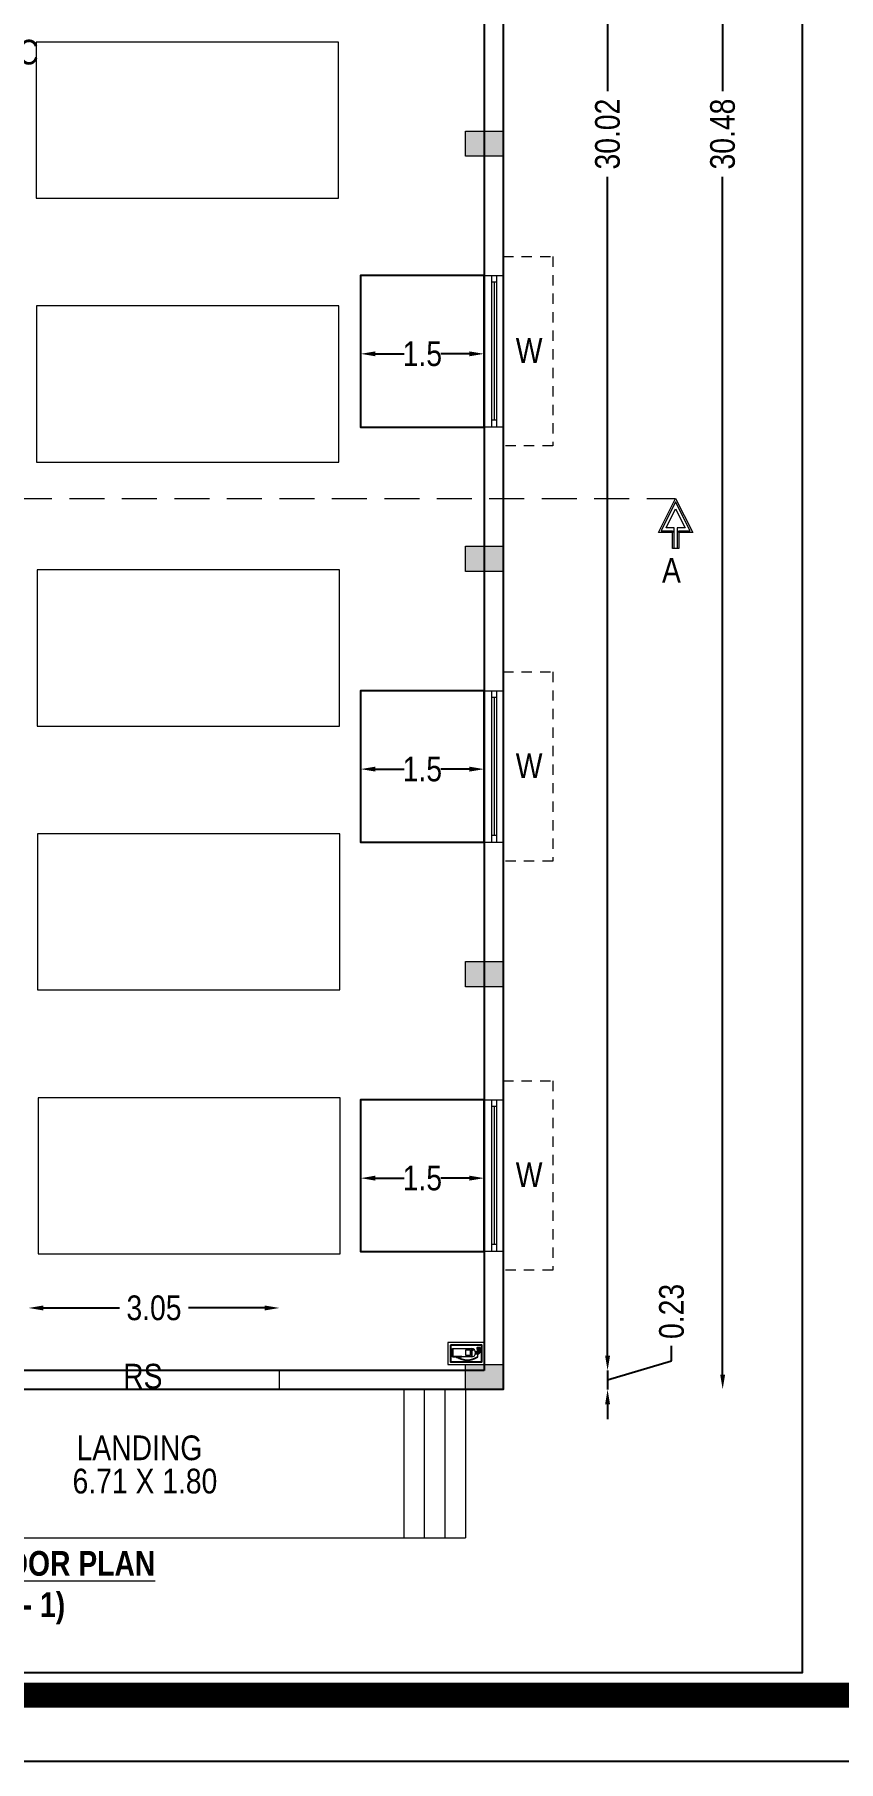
# Model space of a CAD drawing. Header units: metres. Extents: x 3750 to 6203, y 1588 to 3614.
# Drawn here: x 3764.21 to 3773.98, y 1603.83 to 1624.79 of the extents above; entities that cross this region are included whole.
import ezdxf

# ---------------------------------------------------------------- set-up
doc = ezdxf.new("R2010")
doc.units = ezdxf.units.M
doc.linetypes.add('DASHED', pattern=[0.75, 0.5, -0.25])
doc.linetypes.add('HIDDEN2', pattern=[0.1875, 0.125, -0.0625])
for name, color, linetype in [('BLK_1_FLR_0_CARPET_AREA', 14, 'Continuous'), ('BLK_1_FLR_0_EXIT_WIDTH_DOOR', 2, 'Continuous'), ('BLK_1_FLR_0_REGULAR_ROOM_1', 2, 'Continuous'), ('BLK_1_FLR_0_ROOF_AREA', 54, 'Continuous'), ('BLK_1_FLR_0_ROOM_1_LIGHT_VENTILATION_1', 2, 'Continuous'), ('SOLAR_PANEL', 3, 'Continuous')]:
    doc.layers.add(name, color=color, linetype=linetype)
doc.styles.get("Standard").update_dxf_attribs({"font": 'swissc.ttf'})
doc.styles.add('style2', font='swisscb.ttf')
doc.styles.add('style2a', font='swissc.ttf')
doc.dimstyles.new('ISO-25', dxfattribs={"dimtxt": 0.6, "dimasz": 0.18, "dimexe": 1.25, "dimexo": 0.625, "dimtad": 1, "dimdsep": 46, "dimtxsty": 'Standard', "dimcen": 0.18, "dimse1": 1, "dimse2": 1, "dimadec": 0, "dimazin": 0, "dimtfac": 1, "dimtmove": 0, "dimatfit": 3, "dimfxl": 0, "dimarcsym": 0})
doc.dimstyles.get("Standard").update_dxf_attribs({"dimtxt": 0.3, "dimasz": 0.18, "dimexe": 0.18, "dimexo": 0.0625, "dimgap": 0.09, "dimtad": 0, "dimzin": 0, "dimdsep": 46, "dimtxsty": 'style2a', "dimcen": 0.09, "dimse1": 1, "dimse2": 1, "dimadec": 0, "dimazin": 0, "dimtfac": 1, "dimtofl": 0, "dimtmove": 0, "dimatfit": 3, "dimfxl": 0, "dimtolj": 1, "dimtzin": 0, "dimarcsym": 0})

# ---------------------------------------------------------------- blocks, each defined once
blk = doc.blocks.new('*D25')
at = {"color": 0, "lineweight": -2, "ltscale": 10}
for p, q in [((3771.175461141479, 1638.414308479243), (3771.175461141479, 1624.103853933791)), ((3771.175461141479, 1608.754308479247), (3771.175461141479, 1623.0647630247))]:
    blk.add_line(p, q, dxfattribs=at)
at = {"color": 0, "ltscale": 10}
for points in [[(3771.14546114148, 1638.414308479243), (3771.20546114148, 1638.414308479243), (3771.175461141479, 1638.594308479244)], [(3771.14546114148, 1608.754308479247), (3771.20546114148, 1608.754308479247), (3771.175461141479, 1608.574308479247)]]:
    blk.add_solid(points, dxfattribs=at)
at = {"layer": 'Defpoints', "color": 0, "ltscale": 10}
for p in [(3769.448386127873, 1638.594308479244), (3769.675587042269, 1608.574308479247), (3771.175461141479, 1608.574308479247)]:
    blk.add_point(p, dxfattribs=at)
at = {"color": 0, "lineweight": 18, "ltscale": 10, "insert": (3771.175461141479, 1623.584308479244), "char_height": 0.3, "attachment_point": 5, "rotation": 90, "style": 'style2a'}
blk.add_mtext('\\A1;30.02', dxfattribs=at)
blk = doc.blocks.new('*D26')
at = {"color": 0, "lineweight": -2, "ltscale": 10}
for p, q in [((3771.175461141496, 1608.754308479247), (3771.175461141496, 1608.934308479247)), ((3771.953026076562, 1608.692577959767), (3771.953026076562, 1608.872577959767)), ((3771.175461141496, 1608.459308479248), (3771.953026076562, 1608.692577959767)), ((3771.175461141496, 1608.574308479247), (3771.175461141496, 1608.344308479247)), ((3771.175461141496, 1608.164308479247), (3771.175461141496, 1607.984308479247))]:
    blk.add_line(p, q, dxfattribs=at)
at = {"color": 0, "ltscale": 10}
for points in [[(3771.145461141497, 1608.754308479247), (3771.205461141498, 1608.754308479247), (3771.175461141496, 1608.574308479247)], [(3771.145461141497, 1608.164308479247), (3771.205461141498, 1608.164308479247), (3771.175461141496, 1608.344308479247)]]:
    blk.add_solid(points, dxfattribs=at)
at = {"layer": 'Defpoints', "color": 0, "ltscale": 10}
for p in [(3769.675587042269, 1608.574308479247), (3769.90558704227, 1608.344308479247), (3771.175461141496, 1608.344308479247)]:
    blk.add_point(p, dxfattribs=at)
at = {"color": 0, "lineweight": 18, "ltscale": 10, "insert": (3771.953026076562, 1609.29160393379), "char_height": 0.3, "attachment_point": 5, "rotation": 90, "style": 'style2a'}
blk.add_mtext('\\A1;0.23', dxfattribs=at)
blk = doc.blocks.new('*D29')
at = {"color": 0, "lineweight": -2, "ltscale": 10}
for p, q in [((3772.573099527984, 1638.644308479243), (3772.573099527984, 1624.104438349375)), ((3772.573099527984, 1608.524308479247), (3772.573099527984, 1623.064178609115))]:
    blk.add_line(p, q, dxfattribs=at)
at = {"color": 0, "ltscale": 10}
for points in [[(3772.543099527985, 1638.644308479243), (3772.603099527984, 1638.644308479243), (3772.573099527984, 1638.824308479243)], [(3772.543099527985, 1608.524308479247), (3772.603099527984, 1608.524308479247), (3772.573099527984, 1608.344308479247)]]:
    blk.add_solid(points, dxfattribs=at)
at = {"layer": 'Defpoints', "color": 0, "ltscale": 10}
for p in [(3769.90558704227, 1638.824308479243), (3769.905587042273, 1608.344308479247), (3772.573099527984, 1608.344308479247)]:
    blk.add_point(p, dxfattribs=at)
at = {"color": 0, "lineweight": 18, "ltscale": 10, "insert": (3772.573099527984, 1623.584308479244), "char_height": 0.3, "attachment_point": 5, "rotation": 90, "style": 'style2a'}
blk.add_mtext('\\A1;30.48', dxfattribs=at)
blk = doc.blocks.new('*D31')
at = {"layer": 'BLK_1_FLR_0_ROOM_1_LIGHT_VENTILATION_1', "color": 0, "lineweight": -2}
for p, q in [((3768.355568446136, 1620.916639826833), (3768.702613900681, 1620.916639826833)), ((3769.495568446135, 1620.916639826833), (3769.14852299159, 1620.916639826833))]:
    blk.add_line(p, q, dxfattribs=at)
at = {"layer": 'BLK_1_FLR_0_ROOM_1_LIGHT_VENTILATION_1', "color": 0}
for points in [[(3768.355568446136, 1620.946639826833), (3768.355568446136, 1620.886639826833), (3768.175568446136, 1620.916639826833)], [(3769.495568446135, 1620.946639826833), (3769.495568446135, 1620.886639826833), (3769.675568446136, 1620.916639826833)]]:
    blk.add_solid(points, dxfattribs=at)
at = {"layer": 'Defpoints', "color": 0}
for p in [(3768.175568446136, 1620.948076365112), (3769.675568446136, 1620.948076365112), (3769.675568446136, 1620.916639826833)]:
    blk.add_point(p, dxfattribs=at)
at = {"layer": 'BLK_1_FLR_0_ROOM_1_LIGHT_VENTILATION_1', "color": 0, "insert": (3768.925568446136, 1620.916639826833), "char_height": 0.3, "attachment_point": 5}
blk.add_mtext('1.5', dxfattribs=at)
blk = doc.blocks.new('*D32')
at = {"layer": 'BLK_1_FLR_0_ROOM_1_LIGHT_VENTILATION_1', "color": 0, "lineweight": -2}
for p, q in [((3768.355587042267, 1615.874973160167), (3768.702632496812, 1615.874973160167)), ((3769.495587042268, 1615.874973160167), (3769.148541587723, 1615.874973160167))]:
    blk.add_line(p, q, dxfattribs=at)
at = {"layer": 'BLK_1_FLR_0_ROOM_1_LIGHT_VENTILATION_1', "color": 0}
for points in [[(3768.355587042267, 1615.904973160167), (3768.355587042267, 1615.844973160167), (3768.175587042267, 1615.874973160167)], [(3769.495587042268, 1615.904973160167), (3769.495587042268, 1615.844973160167), (3769.675587042267, 1615.874973160167)]]:
    blk.add_solid(points, dxfattribs=at)
at = {"layer": 'Defpoints', "color": 0}
for p in [(3768.175587042267, 1615.906409698446), (3769.675587042267, 1615.906409698446), (3769.675587042267, 1615.874973160167)]:
    blk.add_point(p, dxfattribs=at)
at = {"layer": 'BLK_1_FLR_0_ROOM_1_LIGHT_VENTILATION_1', "color": 0, "insert": (3768.925587042267, 1615.874973160167), "char_height": 0.3, "attachment_point": 5}
blk.add_mtext('1.5', dxfattribs=at)
blk = doc.blocks.new('*D33')
at = {"layer": 'BLK_1_FLR_0_ROOM_1_LIGHT_VENTILATION_1', "color": 0, "lineweight": -2}
for p, q in [((3768.355587042267, 1610.909506645905), (3768.702632496812, 1610.909506645905)), ((3769.495587042268, 1610.909506645905), (3769.148541587723, 1610.909506645905))]:
    blk.add_line(p, q, dxfattribs=at)
at = {"layer": 'BLK_1_FLR_0_ROOM_1_LIGHT_VENTILATION_1', "color": 0}
for points in [[(3768.355587042267, 1610.939506645905), (3768.355587042267, 1610.879506645905), (3768.175587042267, 1610.909506645905)], [(3769.495587042268, 1610.939506645905), (3769.495587042268, 1610.879506645905), (3769.675587042267, 1610.909506645905)]]:
    blk.add_solid(points, dxfattribs=at)
at = {"layer": 'Defpoints', "color": 0}
for p in [(3768.175587042267, 1610.940943184185), (3769.675587042267, 1610.940943184185), (3769.675587042267, 1610.909506645905)]:
    blk.add_point(p, dxfattribs=at)
at = {"layer": 'BLK_1_FLR_0_ROOM_1_LIGHT_VENTILATION_1', "color": 0, "insert": (3768.925587042267, 1610.909506645905), "char_height": 0.3, "attachment_point": 5}
blk.add_mtext('1.5', dxfattribs=at)
blk = doc.blocks.new('*D301')
at = {"layer": 'BLK_1_FLR_0_EXIT_WIDTH_DOOR', "color": 0, "lineweight": -2}
for p, q in [((3764.320286678358, 1609.333279176825), (3765.245968496537, 1609.333279176825)), ((3767.010286678355, 1609.333279176825), (3766.084604860174, 1609.333279176825))]:
    blk.add_line(p, q, dxfattribs=at)
at = {"layer": 'BLK_1_FLR_0_EXIT_WIDTH_DOOR', "color": 0}
for points in [[(3764.320286678358, 1609.363279176825), (3764.320286678358, 1609.303279176825), (3764.140286678357, 1609.333279176825)], [(3767.010286678355, 1609.363279176825), (3767.010286678355, 1609.303279176825), (3767.190286678353, 1609.333279176825)]]:
    blk.add_solid(points, dxfattribs=at)
at = {"layer": 'Defpoints', "color": 0}
for p in [(3767.190286678353, 1609.333279176825), (3764.140286678357, 1608.574308479246), (3767.190286678353, 1608.574308479246)]:
    blk.add_point(p, dxfattribs=at)
at = {"layer": 'BLK_1_FLR_0_EXIT_WIDTH_DOOR', "color": 0, "insert": (3765.665286678355, 1609.333279176825), "char_height": 0.3, "attachment_point": 5, "style": 'style2a'}
blk.add_mtext('\\A1;3.05', dxfattribs=at)
blk = doc.blocks.new('cylinder1')
for color, points in [(250, [(-7.5, 38.5), (-7.5, 37), (-1.5, 37), (1.819e-12, 37), (1.819e-12, 38.49999999999989)]), (250, [(-1.5, 36.49111867737474), (-1.5, 37), (-7.5, 35.86409997163537), (-7.5, 35.60965931032275), (-6.156004991853456, 35.60965931032275)]), (7, [(-3.582362558996101, 28.5413344918561, 1), (-4.882362558996101, 28.5413344918561, 1)]), (250, [(-1.5, 37), (-1.5, 33), (0, 33), (0, 34), (-0.25, 34), (-0.25, 36), (0, 36), (0, 37)]), (253, [(0.25, 36), (-0.25, 36), (-0.25, 34), (0.25, 34)]), (250, [(1.5, 37), (0, 37), (0, 36), (0.25, 36), (0.25, 34), (0, 34), (0, 33), (1.5, 33)]), (250, [(1.5, 36), (1.5, 35.5), (6.005287903726634, 35.5, -0.3128595630404711), (6, 6.750000000000008), (6, 6.199155247696468, 0.33166186902408), (6.116349988142244, 36)]), (254, [(6, 5.949155247696468), (6, 5.699155247696468), (6.5, 5.699155247696468), (6.5, 7.499999999999996), (6, 7.499999999999996), (6, 7.249999999999996), (6.25, 7.249999999999996), (6.25, 5.949155247696468)])]:
    blk.add_hatch(color=color).paths.add_polyline_path(points)
at = {"lineweight": 25}
for points in [[(-1.5, 36.49111867737474), (-6.156004991853478, 35.60965931032274), (-7.5, 35.60965931032274), (-7.5, 35.86409997163537), (-1.5, 37), (-7.5, 37), (-7.5, 38.5), (1.819e-12, 38.49999999999989), (1.819e-12, 37)], [(-1.5, 37), (1.5, 37), (1.5, 32.80947501931109)], [(-1.5, 32.80947501931109), (-1.5, 37)], [(-1.5, 33), (1.5, 33)], [(0, 36), (0, 37)], [(0, 33), (0, 34)]]:
    blk.add_lwpolyline(points, dxfattribs=at)
at = {"lineweight": 15}
blk.add_lwpolyline([(-6, 27), (6, 27, 0.9999999999999998)], format="xyb", close=True, dxfattribs=at)
for points in [[(-6, 27), (6, 27)], [(-6, 0), (6, 0)], [(6, 13.5), (6, 0)], [(6, 6.75), (6, 0)]]:
    blk.add_lwpolyline(points)
for points in [[(-6, 27), (6, 27), (6, 0), (-6, 0)], [(-4, 19), (-4, 25), (4, 25), (4, 19)]]:
    blk.add_lwpolyline(points, close=True, dxfattribs=at)
at = {"lineweight": 25}
blk.add_lwpolyline([(0.25, 34), (0.25, 36), (-0.25, 36), (-0.25, 34)], close=True, dxfattribs=at)
at = {"lineweight": 20}
blk.add_lwpolyline([(6, 6.75), (6, 6.199155247696468, 0.33166186902408), (6.116349988142244, 36), (1.5, 36), (1.5, 35.5), (6.005287903726638, 35.5, -0.3128595630404712)], format="xyb", close=True, dxfattribs=at)
blk.add_lwpolyline([(6, 5.949155247696468), (6, 5.699155247696468), (6.5, 5.699155247696468), (6.5, 7.499999999999996), (6, 7.499999999999996), (6, 7.249999999999996), (6.25, 7.249999999999996), (6.25, 5.949155247696468)], close=True)
at = {"lineweight": 25}
blk.add_circle((-4.232362558996101, 28.5413344918561), 0.75, dxfattribs=at)
blk.add_circle((-4.232362558996101, 28.5413344918561), 0.65)
blk = doc.blocks.new('cylinderfinal')
at = {"lineweight": 20}
for points in [[(-13.5, -45), (13.5, -45), (13.5, 0), (-13.5, 0)], [(-10.5, -42), (10.5, -42), (10.5, -3.000000000000003), (-10.5, -3)]]:
    blk.add_lwpolyline(points, close=True, dxfattribs=at)
blk.add_lwpolyline([(-10.5, -42), (10.5, -42), (10.5, -3.000000000000003), (-10.5, -3)], close=True)
at = {"lineweight": 15, "xscale": 0.8699999999998906, "yscale": 0.8699999999998906, "zscale": 1.5}
blk.add_blockref('cylinder1', (-0.9169508714730908, -39.34066445374083), dxfattribs=at)

msp = doc.modelspace()

# ---------------------------------------------------------------- hatches: boundary and pattern name
at = {"lineweight": 18, "ltscale": 10}
h = msp.add_hatch(color=256, dxfattribs=at)
h.dxf.hatch_style = 1
h.paths.add_polyline_path([(3769.448386127872, 1623.621708784054), (3769.448386127872, 1623.316908174436), (3769.905587042274, 1623.316908174436), (3769.905587042274, 1623.621708784054)])
h = msp.add_hatch(color=256, dxfattribs=at)
h.dxf.hatch_style = 1
h.paths.add_polyline_path([(3769.448386127864, 1618.580042117389), (3769.448386127864, 1618.27524150777), (3769.90558704227, 1618.27524150777), (3769.90558704227, 1618.580042117389)])
h = msp.add_hatch(color=256, dxfattribs=at)
h.dxf.hatch_style = 1
h.paths.add_polyline_path([(3769.448386127864, 1613.538375450723), (3769.448386127864, 1613.233574841103), (3769.90558704227, 1613.233574841103), (3769.90558704227, 1613.538375450723)])
h = msp.add_hatch(color=256, dxfattribs=at)
h.dxf.hatch_style = 1
h.paths.add_polyline_path([(3769.448386127869, 1608.649109088865), (3769.448386127869, 1608.344308479247), (3769.905587042271, 1608.344308479247), (3769.905587042271, 1608.649109088865)])

# ---------------------------------------------------------------- linework, layer by layer
at = {"linetype": 'Continuous', "lineweight": 18}
for p, q in [((3769.90558704227, 1608.344308479247), (3769.90558704227, 1638.824308479243)), ((3769.675587042267, 1608.574308479246), (3769.675587042267, 1638.594308479242)), ((3767.190286678359, 1608.574308479246), (3769.675587042267, 1608.574308479246)), ((3767.190286678359, 1608.344308479247), (3767.190286678359, 1608.574308479246)), ((3754.669559610226, 1608.344308479247), (3769.90558704227, 1608.344308479247)), ((3768.698386127869, 1608.344308479247), (3768.698386127864, 1606.544308479248)), ((3768.948386127869, 1608.344308479247), (3768.948386127864, 1606.544308479248)), ((3769.198386127867, 1608.344308479247), (3769.198386127865, 1606.544308479248)), ((3769.448386127869, 1608.344308479247), (3769.448386127864, 1606.544308479248)), ((3761.989559610223, 1606.544308479248), (3769.448386127864, 1606.544308479248))]:
    msp.add_line(p, q, dxfattribs=at)
at = {"lineweight": 18}
for p, q in [((3769.675568446136, 1621.868076365112), (3769.904168903334, 1621.868076365112)), ((3769.767605182359, 1620.028873926712), (3769.767605182359, 1621.868076365112)), ((3769.831603272719, 1620.028873926712), (3769.831603272719, 1621.868076365112)), ((3769.831603272719, 1621.786866213928), (3769.767605182359, 1621.786866213928)), ((3769.675568446136, 1620.028873926712), (3769.904168903334, 1620.028873926712)), ((3769.831603272719, 1620.110084077895), (3769.767605182359, 1620.110084077895)), ((3769.675568446136, 1616.826409698446), (3769.904168903334, 1616.826409698446)), ((3769.767605182359, 1614.987207260045), (3769.767605182359, 1616.826409698446)), ((3769.831603272719, 1614.987207260045), (3769.831603272719, 1616.826409698446)), ((3769.831603272719, 1616.745199547263), (3769.767605182359, 1616.745199547263)), ((3769.675568446136, 1614.987207260045), (3769.904168903334, 1614.987207260045)), ((3769.831603272719, 1615.068417411229), (3769.767605182359, 1615.068417411229)), ((3769.675568446113, 1611.860943184185), (3769.904168903313, 1611.860943184185)), ((3769.767605182337, 1610.021740745783), (3769.767605182337, 1611.860943184185)), ((3769.831603272698, 1611.779733033001), (3769.767605182337, 1611.779733033001)), ((3769.831603272698, 1610.021740745783), (3769.831603272698, 1611.860943184185)), ((3769.831603272698, 1610.102950896967), (3769.767605182337, 1610.102950896967)), ((3769.675568446113, 1610.021740745783), (3769.904168903313, 1610.021740745783))]:
    msp.add_line(p, q, dxfattribs=at)
at = {"linetype": 'DASHED', "lineweight": 18, "ltscale": 0.85}
msp.add_line((3753.80131890198, 1619.162127249801), (3772.001807446992, 1619.162127249801), dxfattribs=at)
at = {"linetype": 'ByBlock', "lineweight": 18}
for p, q in [((3771.794804188866, 1618.748120733549), (3772.001807446992, 1619.162127249801)), ((3772.001807446992, 1619.162127249801), (3772.210052438337, 1618.747353300214)), ((3771.963435780315, 1618.747353300214), (3771.79356245565, 1618.747353300214)), ((3771.963435780315, 1618.553832975885), (3771.963435780315, 1618.747353300214)), ((3772.210052438337, 1618.747353300214), (3772.040179113662, 1618.747353300214)), ((3772.040179113662, 1618.747353300214), (3772.040179113662, 1618.553832975885)), ((3772.040179113662, 1618.553832975885), (3771.963435780315, 1618.553832975885))]:
    msp.add_line(p, q, dxfattribs=at)
for points in [[(3750.254882506671, 1603.828065971189), (3750.254882506671, 1687.717815971189), (3868.857632506671, 1687.717815971189), (3868.857632506671, 1603.828065971189)], [(3750.254882506671, 1687.717691373953), (3868.857632506671, 1687.717566776717), (3868.857632506671, 1603.828065971189), (3750.254882506671, 1603.828190568425)]]:
    msp.add_lwpolyline(points, close=True)
at = {"const_width": 0.3035954407884729}
msp.add_lwpolyline([(3751.05946406353, 1604.632772125284), (3868.053050949807, 1604.632647528048), (3868.053050949807, 1686.912985219856), (3751.05946406353, 1686.913109817092)], close=True, dxfattribs=at)
at = {"ltscale": 0.01}
msp.add_lwpolyline([(3752.565897397365, 1661.688118417923), (3773.537402834164, 1661.688118417923), (3773.537402834164, 1604.90315768176), (3752.565897397365, 1604.90315768176)], close=True, dxfattribs=at)
at = {"lineweight": 18, "ltscale": 10}
for points in [[(3769.448386127872, 1623.621708784054), (3769.905587042274, 1623.621708784054), (3769.905587042274, 1623.316908174436), (3769.448386127872, 1623.316908174436)], [(3769.448386127864, 1618.580042117389), (3769.90558704227, 1618.580042117389), (3769.90558704227, 1618.27524150777), (3769.448386127864, 1618.27524150777)], [(3769.448386127864, 1613.538375450723), (3769.90558704227, 1613.538375450723), (3769.90558704227, 1613.233574841103), (3769.448386127864, 1613.233574841103)], [(3769.448386127869, 1608.649109088865), (3769.905587042271, 1608.649109088865), (3769.905587042271, 1608.344308479247), (3769.448386127869, 1608.344308479247)]]:
    msp.add_lwpolyline(points, close=True, dxfattribs=at)
at = {"linetype": 'HIDDEN2', "lineweight": 18}
for points in [[(3769.905568446136, 1622.098076365112), (3770.509459427613, 1622.098076365112), (3770.509459427613, 1619.798873926711), (3769.905568446136, 1619.798873926711)], [(3769.905568446136, 1617.056409698445), (3770.509459427613, 1617.056409698445), (3770.509459427613, 1614.757207260046), (3769.905568446136, 1614.757207260046)], [(3769.905568446115, 1612.090943184184), (3770.509459427592, 1612.090943184184), (3770.509459427592, 1609.791740745784), (3769.905568446115, 1609.791740745784)]]:
    msp.add_lwpolyline(points, dxfattribs=at)
at = {"lineweight": 18, "const_width": 0.0190500381}
for points in [[(3769.799604227537, 1620.110084077895), (3769.799604227537, 1621.786866213928)], [(3769.799604227537, 1615.068417411229), (3769.799604227537, 1616.745199547263)], [(3769.799604227516, 1610.102950896967), (3769.799604227516, 1611.779733033001)]]:
    msp.add_lwpolyline(points, dxfattribs=at)
at = {"linetype": 'ByBlock', "lineweight": 18}
for points in [[(3772.001807446992, 1619.120942455356), (3771.82460578609, 1618.766539133552), (3771.963435780315, 1618.766539133552), (3771.963435780315, 1618.748120733549)], [(3772.040179113662, 1618.747353300214), (3772.040179113662, 1618.766539133552), (3772.179009107895, 1618.766539133552), (3772.001807446992, 1619.120942455356)], [(3771.982621613658, 1618.553832975885), (3771.982621613658, 1618.804910800224), (3771.88669244697, 1618.804910800224), (3772.001807446992, 1619.035140800266), (3772.116922447008, 1618.804910800224), (3772.020993280327, 1618.804910800224), (3772.020993280327, 1618.785724966889), (3772.020993280327, 1618.553832975885)]]:
    msp.add_lwpolyline(points, dxfattribs=at)
at = {"layer": 'BLK_1_FLR_0_CARPET_AREA'}
msp.add_lwpolyline([(3769.675587042267, 1608.574308479246), (3754.899559610223, 1608.574308479246), (3754.899559610223, 1638.594308479242), (3769.675587042267, 1638.594308479242)], close=True, dxfattribs=at)
at = {"layer": 'BLK_1_FLR_0_REGULAR_ROOM_1', "color": 2}
msp.add_lwpolyline([(3769.675587042267, 1608.574308479246), (3754.899559610223, 1608.574308479246), (3754.899559610223, 1638.594308479242), (3769.675587042267, 1638.594308479242)], close=True, dxfattribs=at)
at = {"layer": 'BLK_1_FLR_0_ROOF_AREA', "ltscale": 0.01}
msp.add_lwpolyline([(3754.669559610226, 1657.114307443819), (3768.385587042266, 1657.114307443813), (3768.385587042266, 1638.824308479243), (3769.90558704227, 1638.824308479243), (3769.905587042271, 1608.344308479247), (3754.669559610225, 1608.344308479247)], close=True, dxfattribs=at)
at = {"layer": 'BLK_1_FLR_0_ROOM_1_LIGHT_VENTILATION_1'}
for points in [[(3769.675568446136, 1621.868076365112), (3768.175568446136, 1621.868076365112), (3768.175568446136, 1620.028076365112), (3769.675568446136, 1620.028076365112)], [(3769.675587042267, 1616.826409698446), (3768.175587042267, 1616.826409698446), (3768.175587042267, 1614.986409698447), (3769.675587042267, 1614.986409698447)], [(3769.675587042267, 1611.860943184185), (3768.175587042267, 1611.860943184185), (3768.175587042267, 1610.020943184184), (3769.675587042267, 1610.020943184184)]]:
    msp.add_lwpolyline(points, close=True, dxfattribs=at)
at = {"layer": 'SOLAR_PANEL', "color": 3, "linetype": 'ByBlock', "lineweight": 18}
for points in [[(3764.234213709367, 1622.806134051959), (3767.906213709371, 1622.806134051959), (3767.906213709371, 1624.702134051959), (3764.234213709367, 1624.702134051959), (3764.234213709367, 1622.806134051959)], [(3764.23989361545, 1619.602184705145), (3767.911893615455, 1619.602184705145), (3767.911893615455, 1621.498184705145), (3764.23989361545, 1621.498184705145), (3764.23989361545, 1619.602184705145)], [(3764.245573521533, 1616.398235358331), (3767.917573521537, 1616.398235358331), (3767.917573521537, 1618.294235358331), (3764.245573521533, 1618.294235358331), (3764.245573521533, 1616.398235358331)], [(3764.251253427616, 1613.194286011517), (3767.92325342762, 1613.194286011517), (3767.92325342762, 1615.090286011517), (3764.251253427616, 1615.090286011517), (3764.251253427616, 1613.194286011517)], [(3764.256933333699, 1609.990336664704), (3767.928933333703, 1609.990336664704), (3767.928933333703, 1611.886336664704), (3764.256933333699, 1611.886336664704), (3764.256933333699, 1609.990336664704)]]:
    msp.add_lwpolyline(points, dxfattribs=at)

# ---------------------------------------------------------------- block references
at = {"xscale": 0.009752225029085, "yscale": 0.009752225029085, "zscale": 0.009752225029085, "rotation": 270}
msp.add_blockref('cylinderfinal', (3769.675587042267, 1608.780764126758), dxfattribs=at)

# ---------------------------------------------------------------- texts
at = {"lineweight": 18, "style": 'style2a'}
for s, p in [('C E N T R A L I Z E D   A / C', (3759.870035597089, 1624.429169945148)), ('W', (3770.060120367821, 1620.807268349876)), ('A', (3771.83636573519, 1618.138680613111)), ('W', (3770.060120367821, 1615.76560168321)), ('W', (3770.060120367798, 1610.80013516895)), ('RS', (3765.291286585052, 1608.355543735225)), ('LANDING', (3764.725388157637, 1607.485609225873)), ('6.71 X 1.80', (3764.676415989813, 1607.081685747395))]:
    msp.add_text(s, height=0.3, dxfattribs=at).set_placement(p)
at = {"lineweight": 18, "insert": (3760.267426438573, 1606.38259368354), "char_height": 0.3, "width": 6.773665291131103, "attachment_point": 1, "style": 'style2'}
msp.add_mtext('\\A1;{\\W8.15356;\\L  \\W1;GROUND FLOOR PLAN\\P\\W8.27555;\\l   }(BLOCK - 1)', dxfattribs=at)

# ---------------------------------------------------------------- dimensions: what is measured, and where the dimension line sits
at = {"lineweight": 18, "ltscale": 10}
for base, p1, p2, override, picture, middle in [((3772.573099527984, 1608.344308479247), (3769.90558704227, 1638.824308479243), (3769.905587042271, 1608.344308479247), {"dimtmove": 1}, '*D29', (3772.573099527984, 1623.584308479244)), ((3771.175461141479, 1608.574308479247), (3769.448386127872, 1638.594308479242), (3769.675587042267, 1608.574308479246), {"dimtxt": 0.3, "dimdec": 2, "dimtxsty": 'style2a'}, '*D25', (3771.175461141479, 1623.584308479244)), ((3771.175461141496, 1608.344308479247), (3769.675587042267, 1608.574308479246), (3769.90558704227, 1608.344308479247), {"dimtmove": 1}, '*D26', (3771.953026076562, 1608.962577959765))]:
    dim = msp.add_linear_dim(base=base, p1=p1, p2=p2, angle=90, dimstyle='Standard', override=override, dxfattribs=at)
    dim.commit()
    dim.dimension.update_dxf_attribs({"geometry": picture, "text_midpoint": middle})
at = {"layer": 'BLK_1_FLR_0_EXIT_WIDTH_DOOR'}
dim = msp.add_linear_dim(base=(3767.190286678353, 1609.333279176825), p1=(3764.140286678357, 1608.574308479246), p2=(3767.190286678353, 1608.574308479246), dimstyle='Standard', override={"dimtxt": 0.3, "dimdec": 2, "dimtxsty": 'style2a'}, dxfattribs=at)
dim.commit()
dim.dimension.update_dxf_attribs({"geometry": '*D301', "text_midpoint": (3765.665286678355, 1609.333279176825)})
at = {"layer": 'BLK_1_FLR_0_ROOM_1_LIGHT_VENTILATION_1', "color": 232}
for base, p1, p2, picture, middle in [((3769.675568446136, 1620.916639826833), (3768.175568446136, 1620.948076365112), (3769.675568446136, 1620.948076365112), '*D31', (3768.925568446136, 1620.916639826833)), ((3769.675587042267, 1615.874973160167), (3768.175587042267, 1615.906409698446), (3769.675587042267, 1615.906409698446), '*D32', (3768.925587042267, 1615.874973160167)), ((3769.675587042267, 1610.909506645905), (3768.175587042267, 1610.940943184185), (3769.675587042267, 1610.940943184185), '*D33', (3768.925587042267, 1610.909506645905))]:
    dim = msp.add_linear_dim(base=base, p1=p1, p2=p2, angle=0, dimstyle='ISO-25', override={"dimtxt": 0.3, "dimgap": 0, "dimtmove": 2}, dxfattribs=at)
    dim.commit()
    dim.dimension.update_dxf_attribs({"geometry": picture, "text_midpoint": middle, "dimtype": 161})

doc.saveas('drawing.dxf')
